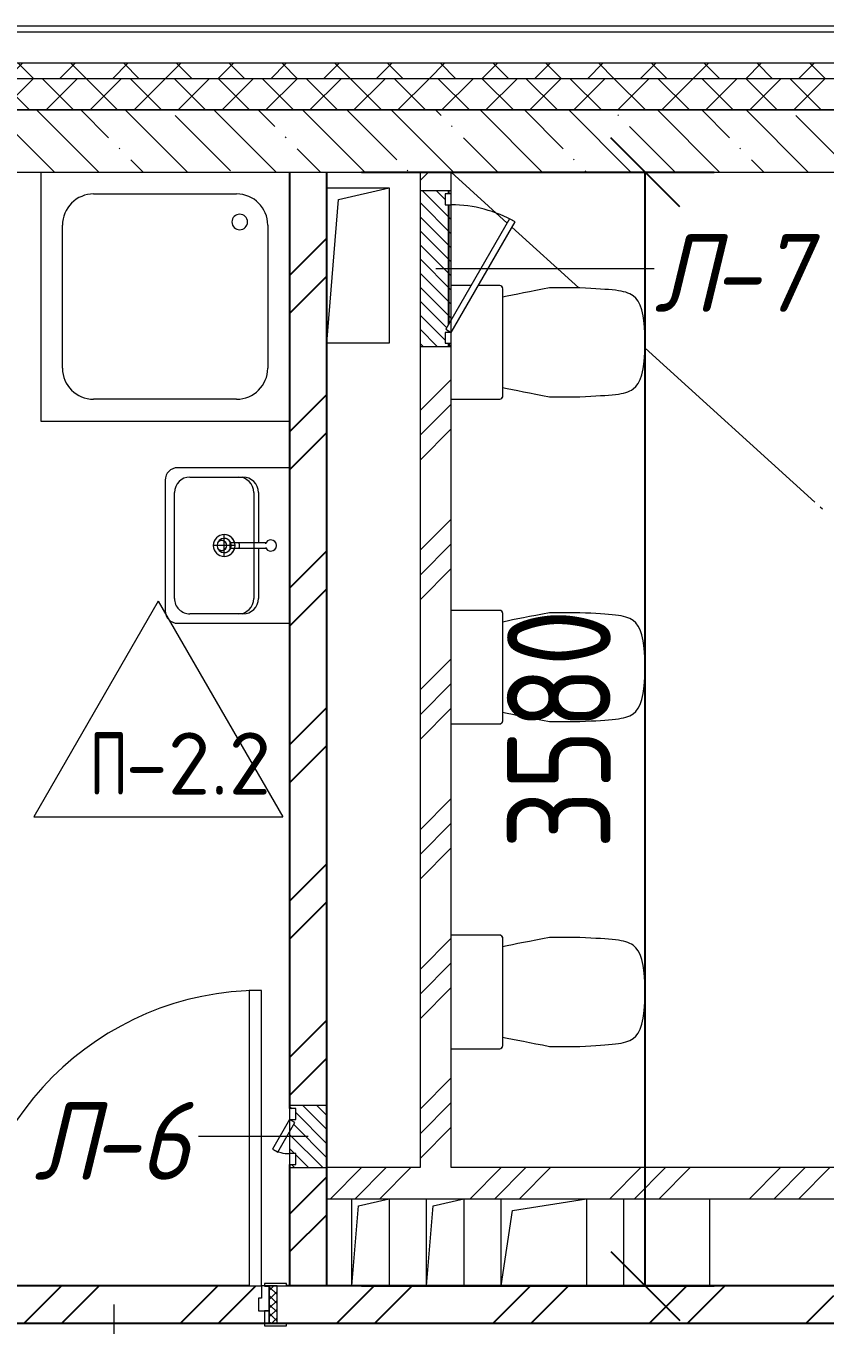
# Model space of a CAD drawing. Header units: millimetres. Extents: x -68946 to 690821, y -552984 to 293768.
# Drawn here: x 11764 to 14334, y -204575 to -200396 of the extents above; entities that cross this region are included whole.
import ezdxf

# ---------------------------------------------------------------- set-up
doc = ezdxf.new("R2010")
doc.units = ezdxf.units.MM
doc.linetypes.add('ADSK_Линия сетки', pattern=[2500, 2000, -250, 0, -250])
doc.layers.get('Defpoints').update_dxf_attribs({"color": 250})
for name, color, linetype, lineweight in [('0) блоки', 250, 'Continuous', 25), ('A-DETL-GENF-OTLN', 250, 'Continuous', 5), ('A-DOOR-____-IDEN', 250, 'Continuous', 9), ('A-DOOR-____-MCUT', 250, 'Continuous', 5), ('A-DOOR-____-OTLN', 250, 'Continuous', 5), ('A-DOOR-FRAM-MCUT', 250, 'Continuous', 5), ('A-DOOR-FRAM-OTLN', 250, 'Continuous', 5), ('A-FLOR-____-IDEN', 250, 'Continuous', 9), ('A-FLOR-____-OTLN', 250, 'Continuous', 9), ('A-GENM-____-MCUT', 250, 'Continuous', 25), ('A-GENM-____-OTLN', 250, 'Continuous', 9), ('A-GLAZ-____-OTLN', 250, 'Continuous', 5), ('A-WALL-____-MCUT', 250, 'Continuous', 13), ('A-WALL-____-PATT', 250, 'Continuous', 13), ('A-WALL-FNSH-MCUT', 250, 'Continuous', 13), ('P-SANR-FIXT-OTLN', 250, 'Continuous', 9), ('S-GRID-____-OTLN', 250, 'Continuous', 9)]:
    doc.layers.add(name, color=color, linetype=linetype, lineweight=lineweight)
doc.styles.add('ISOCPEUR_2', font='isocpeur.ttf', dxfattribs={"height": 160})
doc.styles.add('ISOCPEUR_I', font='isocpeui.ttf', dxfattribs={"width": 0.9, "height": 12.5})
doc.styles.get("Standard").update_dxf_attribs({"font": 'ГОСТ тип А.ttf'})
doc.dimstyles.new('А3', dxfattribs={"dimtxt": 333, "dimasz": 222, "dimexe": 222, "dimexo": 111, "dimgap": 111, "dimtad": 1, "dimtoh": 1, "dimdec": 0, "dimrnd": 0.0015, "dimzin": 0, "dimdsep": 46, "dimtxsty": 'Standard', "dimblk": 'OBLIQUE', "dimcen": 0, "dimclrd": 7, "dimclre": 7, "dimclrt": 7, "dimadec": 0, "dimazin": 0, "dimtfac": 1, "dimtdec": 0, "dimtofl": 0, "dimtmove": 0, "dimatfit": 3, "dimfxl": 1, "dimtolj": 1, "dimtzin": 0, "dimarcsym": 0})
pattern_1 = [(45, (-3188.22, -259241.4), (-224.5064, 224.5064), []), (45, (-3108.85, -259241.4), (0, 449.0128), []), (45, (-3267.6, -259241.4), (0, 449.0128), [])]
pattern_2 = [(45, (-3188.22, -259241.4), (-251.4472, 251.4472), []), (45, (-3188.22, -258860.4), (-251.4472, 251.4472), [])]
pattern_3 = [(45, (125, 0), (-22.6274, 22.6274), [])]

# ---------------------------------------------------------------- blocks, each defined once
blk = doc.blocks.new('SND_Унитаз_Santek_HEO - Santek HEO_ 365х635х785_ выпуск-прямой_ PN4_5_ Х-резьба НР DN15_ К-гл_кон_ П DN100-V31-АР1_Маркировочный план 3 этажа')
at = {"layer": 'P-SANR-FIXT-OTLN', "lineweight": 5}
for p, q in [((-175, 423.4), (-175, 325.6)), ((175, 325.6), (175, 423.4)), ((172.5, 175.8), (-172.5, 175.8)), ((-182.5, 165.8), (-182.5, 10)), ((182.5, 10), (182.5, 165.8))]:
    blk.add_line(p, q, dxfattribs=at)
for centre, start, end in [((-172.5, 165.8), 90, 180), ((-172.5, 165.8), 105, 180), ((172.5, 165.8), 0, 90), ((172.5, 165.8), 0, 75)]:
    blk.add_arc(centre, 10, start, end, dxfattribs=at)
for points, knots in [([(0, 634.5), (-96, 631.3), (-168.1, 609.5), (-169.2, 526.5), (-175, 423.4)], [-0.5440111, -0.5440111, -0.5440111, -0.5440111, -0.2757876, 0, 0, 0, 0]), ([(175, 423.4), (169.2, 526.5), (168.1, 609.5), (96, 631.3), (0, 634.5)], [-0.5440111, -0.5440111, -0.5440111, -0.5440111, -0.2682234, 0, 0, 0, 0])]:
    blk.add_open_spline(points, degree=3, knots=knots, dxfattribs=at)
for points in [[(-175, 325.6), (-163, 263.9), (-153.6, 214.5), (-145, 174.9)], [(145, 174.9), (153.6, 214.5), (163, 263.9), (175, 325.6)]]:
    blk.add_open_spline(points, degree=3, dxfattribs=at)
blk = doc.blocks.new('SND_Унитаз_Santek_HEO - Santek HEO_ 365х635х785_ выпуск-прямой_ PN4_5_ Х-резьба НР DN15_ К-гл_кон_ П DN100-V32-АР1_Маркировочный план 3 этажа')
at = {"layer": 'P-SANR-FIXT-OTLN', "lineweight": 5}
for p, q in [((-175, 423.4), (-175, 325.6)), ((175, 325.6), (175, 423.4)), ((172.5, 175.8), (-172.5, 175.8)), ((-182.5, 165.8), (-182.5, 96.9)), ((182.5, 10), (182.5, 165.8)), ((-182.5, 73.8), (-182.5, 10))]:
    blk.add_line(p, q, dxfattribs=at)
for centre, start, end in [((-172.5, 165.8), 90, 180), ((-172.5, 165.8), 105, 180), ((172.5, 165.8), 0, 90), ((172.5, 165.8), 0, 75)]:
    blk.add_arc(centre, 10, start, end, dxfattribs=at)
for points, knots in [([(0, 634.5), (-96, 631.3), (-168.1, 609.5), (-169.2, 526.5), (-175, 423.4)], [-0.5440111, -0.5440111, -0.5440111, -0.5440111, -0.2757876, 0, 0, 0, 0]), ([(175, 423.4), (169.2, 526.5), (168.1, 609.5), (96, 631.3), (0, 634.5)], [-0.5440111, -0.5440111, -0.5440111, -0.5440111, -0.2682234, 0, 0, 0, 0])]:
    blk.add_open_spline(points, degree=3, knots=knots, dxfattribs=at)
for points in [[(-175, 325.6), (-163, 263.9), (-153.6, 214.5), (-145, 174.9)], [(145, 174.9), (153.6, 214.5), (163, 263.9), (175, 325.6)]]:
    blk.add_open_spline(points, degree=3, dxfattribs=at)
blk = doc.blocks.new('SND_Aquanet_Душевой поддон_HX108_Квадратный_С опорами_Сантехкомплект__$ - 800х800-25978335-АР1_Маркировочный план 3 этажа')
at = {"layer": 'P-SANR-FIXT-OTLN', "lineweight": 5}
for p, q in [((400, 400), (-400, 400)), ((-400, 400), (-400, -400)), ((400, -400), (400, 400)), ((-230, 330), (230, 330)), ((-330, -230), (-330, 230)), ((330, 230), (330, -230)), ((230, -330), (-230, -330))]:
    blk.add_line(p, q, dxfattribs=at)
for centre, radius, start, end in [((-230, 230), 100, 90, 180), ((230, 230), 100, 0, 90), ((-230, -230), 100, 180, 270), ((-240, -240), 25, 90, 270), ((-240, -240), 25, 270, 90), ((230, -230), 100, 270, 0)]:
    blk.add_arc(centre, radius, start, end, dxfattribs=at)
blk = doc.blocks.new('Раковина_АИ_3D_Рен_МГН_Santek Neo 50 - Раковина 500x400x170-V40-АР1_Маркировочный план 3 этажа')
at = {"layer": 'P-SANR-FIXT-OTLN', "lineweight": 5}
for p, q in [((-250, 25), (-250, -335)), ((250, 25), (-250, 25)), ((250, -335), (250, 25)), ((-170, -75), (-10, -75)), ((-10, -167), (-10, -49.9)), ((10, -50), (10, -167)), ((10, -75), (170, -75)), ((-220, -295), (-220, -125)), ((-170, -89.7), (170, -89.7)), ((220, -125), (220, -295)), ((-220, -295), (-220, -139.7)), ((-10, -167), (10, -167)), ((-5.9, -137), (-7, -137)), ((-7, -137), (-7, -137)), ((-5.9, -137), (5.9, -137)), ((0, -150), (0, -220)), ((7, -137), (5.9, -137)), ((7, -137), (7, -137)), ((220, -139.7), (220, -295)), ((35, -185), (-35, -185)), ((-210, -375), (210, -375)), ((170, -345), (-170, -345)), ((170, -345), (-170, -345))]:
    blk.add_line(p, q, dxfattribs=at)
for centre, radius, start, end in [((0, -35), 18, 360, 180), ((0, -35), 18, 180, 250.809), ((0, -35), 18, 289.191, 360), ((-170, -125), 50, 90, 180), ((0, -35), 18, 295.1932, 300), ((0, -35), 18, 309.9994, 315), ((0, -35), 18, 324.9997, 330), ((170, -125), 50, 0, 90), ((-170, -139.7), 50, 90, 180), ((170, -139.7), 50, 0, 90), ((0, -185), 35, 0, 180), ((0, -185), 35, 106.6727, 180), ((0, -185), 23, 360, 180), ((0, -185), 23, 115.3299, 180), ((0, -185), 23, 360, 64.6701), ((0, -185), 35, 0, 73.3273), ((0, -185), 35, 180, 0), ((0, -185), 35, 180, 360), ((0, -185), 23, 180, 360), ((0, -185), 23, 180, 360), ((-170, -295), 50, 180, 270), ((-170, -295), 50, 180, 270), ((170, -295), 50, 270, 0), ((170, -295), 50, 270, 0), ((-210, -335), 40, 180, 270), ((210, -335), 40, 270, 0)]:
    blk.add_arc(centre, radius, start, end, dxfattribs=at)
for points in [[(-6.2, -51.9), (-6.1, -51.9), (-6, -52), (-5.9, -52)], [(5.9, -52), (6, -52), (6.1, -51.9), (6.2, -51.9)]]:
    blk.add_open_spline(points, degree=3, dxfattribs=at)
blk = doc.blocks.new('Сифон Orio для МГН - Сифон бутылочный-V41-АР1_Маркировочный план 3 этажа')
at = {"layer": 'P-SANR-FIXT-OTLN', "lineweight": 5}
for start, end in [(90, 233.7432), (165, 233.7432), (165, 233.7432), (165, 180), (105, 135), (105, 135), (306.2568, 90), (45, 71.3665), (45, 71.3665), (45, 71.3665), (345, 41.9345), (345, 41.9345), (345, 15), (195, 233.7432), (306.2568, 315), (306.2568, 315), (306.2568, 315)]:
    blk.add_arc((0, 0), 16, start, end, dxfattribs=at)
blk = doc.blocks.new('Дверь_СКБ_1Ст_Внутренняя - Д-2л_1050x2100h_ПУИ-41867191-АР1_Маркировочный план 3 этажа')
at = {"layer": 'A-DOOR-____-OTLN'}
h = blk.add_hatch(dxfattribs=at)
h.set_pattern_fill('FP_20', color=256, style=0, pattern_type=2)
h.set_pattern_definition([(135, (1776.41, 124.685), (-14.14214, -14.14214), []), (225, (1776.41, 124.685), (14.14214, -14.14214), [])])
h.paths.add_polyline_path([(527.5, -60), (537.5, -60), (537.5, 60), (512.5, 60), (512.5, -60), (514.3, -60)])
at = {"layer": 'A-DOOR-FRAM-OTLN'}
h = blk.add_hatch(dxfattribs=at)
h.set_pattern_fill('FP_21', color=256, style=0, pattern_type=2)
h.set_pattern_definition([(45, (-346.384, 124.685), (-14.1421, 14.1421), []), (135, (-346.384, 124.685), (-14.1421, -14.1421), [])])
h.paths.add_polyline_path([(-487.5, -60), (-487.5, 60), (-512.5, 58.9), (-512.5, -60)])
at = {"layer": 'A-DOOR-____-MCUT'}
for p, q in [((487.5, 1010), (447.5, 1010)), ((447.5, 1010), (447.5, 60)), ((487.5, 60), (487.5, 1010)), ((447.5, 60), (487.5, 60))]:
    blk.add_line(p, q, dxfattribs=at)
at = {"layer": 'A-DOOR-____-OTLN'}
blk.add_arc((487.5, 60), 950, 90, 180, dxfattribs=at)
at = {"layer": 'A-DOOR-FRAM-MCUT'}
for p, q in [((-472.5, 68), (-542.5, 68)), ((-542.5, 68), (-542.5, 60)), ((-542.5, 60), (-472.5, 60)), ((-487.5, 60), (-512.5, 60)), ((-512.5, 60), (-512.5, -60)), ((-462.5, 60), (-487.5, 60)), ((-487.5, 60), (-487.5, -20)), ((-487.5, -60), (-487.5, 60)), ((-472.5, 60), (-487.5, 60)), ((-487.5, 60), (-487.5, 59)), ((-487.5, 59), (-472.5, 59)), ((-472.5, 60), (-472.5, 68)), ((-472.5, 59), (-472.5, 60)), ((-462.5, 20), (-462.5, 60)), ((487.5, 60), (487.5, 20)), ((512.5, 60), (487.5, 60)), ((567.5, 68), (497.5, 68)), ((497.5, 68), (497.5, 60)), ((512.5, 60), (497.5, 60)), ((497.5, 60), (497.5, 59)), ((497.5, 60), (567.5, 60)), ((497.5, 59), (512.5, 59)), ((512.5, -20), (512.5, 60)), ((537.5, 60), (512.5, 60)), ((512.5, 60), (512.5, -60)), ((512.5, 59), (512.5, 60)), ((537.5, -60), (537.5, 60)), ((567.5, 60), (567.5, 68)), ((-452.5, 20), (-462.5, 20)), ((-452.5, -20), (-452.5, 20)), ((487.5, 20), (477.5, 20)), ((477.5, 20), (477.5, -20)), ((-487.5, -20), (-452.5, -20)), ((-472.5, -20), (-487.5, -20)), ((-487.5, -20), (-487.5, -60)), ((-472.5, -60), (-472.5, -20)), ((477.5, -20), (512.5, -20)), ((512.5, -20), (497.5, -20)), ((497.5, -20), (497.5, -60)), ((512.5, -60), (512.5, -20)), ((-472.5, -60), (-542.5, -60)), ((-542.5, -60), (-542.5, -68)), ((-542.5, -68), (-472.5, -68)), ((-512.5, -60), (-487.5, -60)), ((-487.5, -60), (-472.5, -60)), ((-472.5, -68), (-472.5, -60)), ((497.5, -60), (512.5, -60)), ((567.5, -60), (497.5, -60)), ((497.5, -60), (497.5, -68)), ((497.5, -68), (567.5, -68)), ((512.5, -60), (537.5, -60)), ((567.5, -68), (567.5, -60))]:
    blk.add_line(p, q, dxfattribs=at)
blk = doc.blocks.new('_Wn_-As_OpeningMEP_floor__Rectangular - _Wn_-As_OpeningMEP_floor__Rectangular-39703657-АР1_Маркировочный план 3 этажа')
at = {"layer": 'A-DETL-GENF-OTLN', "lineweight": 5}
for p, q in [((-60, -89.9), (-37.8, 167.8)), ((-37.8, 167.8), (60, 190))]:
    blk.add_line(p, q, dxfattribs=at)
blk = doc.blocks.new('_Wn_-As_OpeningMEP_floor__Rectangular - _Wn_-As_OpeningMEP_floor__Rectangular-32466846-АР1_Маркировочный план 3 этажа')
at = {"layer": 'A-DETL-GENF-OTLN', "lineweight": 5}
for p, q in [((-62.2, 262.2), (100, 300)), ((-99.9, -199.3), (-62.2, 262.2))]:
    blk.add_line(p, q, dxfattribs=at)
blk = doc.blocks.new('_Wn_-As_OpeningMEP_floor__Rectangular - _Wn_-As_OpeningMEP_floor__Rectangular-39704494-АР1_Маркировочный план 3 этажа')
at = {"layer": 'A-DETL-GENF-OTLN', "lineweight": 5}
for p, q in [((-100.3, 152.8), (137.5, 190)), ((-137.5, -89.9), (-100.3, 152.8))]:
    blk.add_line(p, q, dxfattribs=at)
blk = doc.blocks.new('АР_Люк - ЛРС_ВК_500х400_наружный_NCS S 1000-N-V90-АР1_Маркировочный план 3 этажа')
at = {"layer": 'A-DOOR-____-OTLN'}
h = blk.add_hatch(dxfattribs=at)
h.set_pattern_fill('FP_54', color=256, style=0, pattern_type=2)
h.set_pattern_definition(pattern_3)
h.paths.add_polyline_path([(375, 50), (365, 50), (365, 48), (342.6, 43.5), (365, 43), (365, 30), (330, 30), (330, 41), (340, 43), (330, 43.5), (330, 50), (320, 32.7), (290, 50), (-80, 50), (-80, 30), (-115, 30), (-115, 50), (-125, 50), (-125, -50), (375, -50), (375, 43.5)])
at = {"layer": 'A-DETL-GENF-OTLN', "lineweight": 5}
for p, q in [((375, 50), (-125, 50)), ((-125, 50), (-125, -50)), ((375, -50), (375, 50)), ((-125, -50), (375, -50))]:
    blk.add_line(p, q, dxfattribs=at)
at = {"layer": 'A-DOOR-____-MCUT', "lineweight": 5}
for p, q in [((-25.1, 255), (-35.1, 237.7)), ((330, 50), (-25.1, 255)), ((-35.1, 237.7), (320, 32.7)), ((-80, 50), (-115, 50)), ((-115, 50), (-115, 30)), ((-80, 30), (-80, 50)), ((320, 32.7), (330, 50)), ((365, 50), (330, 50)), ((330, 50), (330, 30)), ((365, 30), (365, 50)), ((-115, 30), (-80, 30)), ((330, 30), (365, 30))]:
    blk.add_line(p, q, dxfattribs=at)
blk.add_arc((330, 50), 410, 150, 180, dxfattribs=at)
at = {"layer": 'A-DOOR-____-OTLN'}
blk.add_line((330, 50), (-25.1, 255), dxfattribs=at)
blk = doc.blocks.new('ASML_АР_Отделка Люка - ВО Отделка люков_Грунтовка 0_Шпатлевка 0_Окраска 0_0-42722003-АР1_Маркировочный план 3 этажа')
at = {"layer": 'A-GENM-____-MCUT', "lineweight": 5}
for p, q in [((-240, 3), (-250, 3)), ((-250, 3), (-250, 0)), ((177.1, 3), (-205, 3)), ((205, 3), (201, 3)), ((250, 3), (240, 3)), ((250, 0), (250, 3)), ((-250, 0), (-240, 0)), ((-205, 0), (182.3, 0)), ((199.2, 0), (205, 0)), ((240, 0), (250, 0))]:
    blk.add_line(p, q, dxfattribs=at)
blk = doc.blocks.new('АР_Люк - ЛРС_ВК_200х200_внутренний_RAL 9006-42737346-АР1_Маркировочный план 3 этажа')
at = {"layer": 'A-DOOR-____-OTLN'}
h = blk.add_hatch(dxfattribs=at)
h.set_pattern_fill('FP_54', color=256, style=0, pattern_type=2)
h.set_pattern_definition(pattern_3)
h.paths.add_polyline_path([(25, 60), (25, -60), (225, -60), (225, 60), (215, 60), (215, 40), (180, 40), (180, 60), (170, 42.7), (140, 60), (70, 60), (70, 40), (35, 40), (35, 60), (32.5, 60)])
at = {"layer": 'A-DETL-GENF-OTLN', "lineweight": 5}
for p, q in [((225, 60), (25, 60)), ((25, 60), (25, -60)), ((225, -60), (225, 60)), ((25, -60), (225, -60))]:
    blk.add_line(p, q, dxfattribs=at)
at = {"layer": 'A-DOOR-____-MCUT', "lineweight": 5}
for p, q in [((84.7, 115), (74.7, 97.7)), ((74.7, 97.7), (170, 42.7)), ((180, 60), (84.7, 115)), ((70, 60), (35, 60)), ((35, 60), (35, 40)), ((70, 40), (70, 60)), ((170, 42.7), (180, 60)), ((215, 60), (180, 60)), ((180, 60), (180, 40)), ((215, 40), (215, 60)), ((35, 40), (70, 40)), ((180, 40), (215, 40))]:
    blk.add_line(p, q, dxfattribs=at)
blk.add_arc((180, 60), 110, 150, 180, dxfattribs=at)
at = {"layer": 'A-DOOR-____-OTLN'}
blk.add_line((180, 60), (84.7, 115), dxfattribs=at)
blk = doc.blocks.new('AAR_СКБ_Марка_Перекрытия - Марка пола-17325028-АР1_Маркировочный план 3 этажа')
at = {"layer": 'A-FLOR-____-IDEN'}
for p, q in [((0, 6.932), (-4.002, 0)), ((0, 6.932), (4.002, 0)), ((-4.002, 0), (4.002, 0))]:
    blk.add_line(p, q, dxfattribs=at)
blk = doc.blocks.new('_Oblique')
at = {"color": 0, "linetype": 'ByBlock', "lineweight": -2}
blk.add_line((-0.5, -0.5), (0.5, 0.5), dxfattribs=at)
blk = doc.blocks.new('*D5418')
at = {"layer": '0) блоки', "color": 7, "lineweight": -2, "transparency": 16777216}
for p, q in [((10611.8, -204677.4), (10611.8, -205460.8)), ((14361.8, -204677.4), (14361.8, -205460.8)), ((10611.8, -205238.8), (14361.8, -205238.8))]:
    blk.add_line(p, q, dxfattribs=at)
at = {"layer": 'Defpoints', "color": 0, "lineweight": 30, "transparency": 16777216}
for p in [(10611.8, -204566.4), (14361.8, -204566.4), (14361.8, -205238.8)]:
    blk.add_point(p, dxfattribs=at)
at = {"layer": '0) блоки', "color": 7, "lineweight": -2, "transparency": 16777216, "xscale": 222, "yscale": 222, "zscale": 222, "rotation": 180}
blk.add_blockref('_Oblique', (10611.8, -205238.8), dxfattribs=at)
at = {"layer": '0) блоки', "color": 7, "lineweight": -2, "transparency": 16777216, "xscale": 222, "yscale": 222, "zscale": 222}
blk.add_blockref('_Oblique', (14361.8, -205238.8), dxfattribs=at)
at = {"layer": '0) блоки', "color": 7, "transparency": 16777216, "insert": (12486.8, -204961.3), "char_height": 333, "attachment_point": 5}
blk.add_mtext('\\A1;3750', dxfattribs=at)
blk = doc.blocks.new('*D5419')
at = {"layer": '0) блоки', "color": 7, "lineweight": -2, "transparency": 16777216}
for p, q in [((12842.8, -200866.4), (13977.5, -200866.4)), ((13755.5, -204446.4), (13755.5, -200866.4)), ((12842.8, -204446.4), (13977.5, -204446.4))]:
    blk.add_line(p, q, dxfattribs=at)
at = {"layer": 'Defpoints', "color": 0, "lineweight": 30, "transparency": 16777216}
for p in [(12731.8, -200866.4), (13755.5, -200866.4), (12731.8, -204446.4)]:
    blk.add_point(p, dxfattribs=at)
at = {"layer": '0) блоки', "color": 7, "lineweight": -2, "transparency": 16777216, "xscale": 222, "yscale": 222, "zscale": 222}
for p, rotation in [((13755.5, -200866.4), 90), ((13755.5, -204446.4), 270)]:
    blk.add_blockref('_Oblique', p, dxfattribs=dict(at, rotation=rotation))
at = {"layer": '0) блоки', "color": 7, "transparency": 16777216, "insert": (13478, -202656.4), "char_height": 333, "attachment_point": 5, "rotation": 90}
blk.add_mtext('\\A1;3580', dxfattribs=at)

msp = doc.modelspace()

# ---------------------------------------------------------------- hatches: boundary and pattern name
at = {"layer": '0) блоки'}
h = msp.add_hatch(dxfattribs=at)
h.set_pattern_fill('FP_2', color=256, style=0, pattern_type=2)
h.set_pattern_definition(pattern_2)
h.paths.add_polyline_path([(12673.7023, -204446.3886), (12731.8153, -204446.3886), (12731.8153, -204066.3886), (12611.8153, -204066.3886), (12611.8153, -204446.3886), (12638.3716, -204446.3886)])
h.paths.add_polyline_path([(12731.8153, -203866.3886), (12731.8153, -200866.3892), (12611.8153, -200866.5676), (12611.8153, -203866.3886)])
h = msp.add_hatch(dxfattribs=at)
h.set_pattern_fill('FP_2', color=256, style=0, pattern_type=2)
h.set_pattern_definition(pattern_2)
h.paths.add_polyline_path([(10621.0595, -204566.3886), (12571.7763, -204566.3886), (12571.7763, -204446.3886), (10611.8141, -204446.3886), (10611.8141, -204566.3886)])
h.paths.add_polyline_path([(19091.7763, -204566.3886), (19091.7763, -204446.3886), (14761.7544, -204446.3886), (14761.7544, -204566.3886), (19085.1811, -204566.3886)])
h.paths.add_polyline_path([(12601.7763, -204566.3886), (14361.7544, -204566.3886), (14361.7544, -204446.3886), (12571.7763, -204446.4477), (12571.7763, -204566.3886)])
at = {"layer": 'A-WALL-____-PATT', "lineweight": 15, "true_color": 0x000000}
h = msp.add_hatch(dxfattribs=at)
h.set_pattern_fill('FP_16', color=18, style=0, pattern_type=2)
h.set_pattern_definition([(135, (-3188.22, -259241.39), (-84.85281, -84.85281), []), (225, (-3188.22, -259241.39), (84.85281, -84.85281), [])])
h.paths.add_polyline_path([(59832.0058, -200566.3892), (66071.7763, -200566.3892), (66071.7763, -200516.3892), (59832.0058, -200516.3892)])
h.paths.add_polyline_path([(58281.5715, -200566.3892), (58632.0058, -200566.3892), (58632.0058, -200516.3892), (57981.7763, -200516.3892), (57981.7763, -200566.3892), (58109.3968, -200566.3892)])
h.paths.add_polyline_path([(56379.2388, -200566.3892), (57081.7763, -200566.3892), (57081.7763, -200516.3892), (49662.0053, -200516.3892), (49662.0053, -200566.3892), (54072.3616, -200566.3892)])
h.paths.add_polyline_path([(47762.0053, -200566.3892), (48412.0053, -200566.3892), (48412.0053, -200516.3892), (47762.0053, -200516.3892)])
h.paths.add_polyline_path([(46461.7544, -200566.3892), (46862.0053, -200566.3892), (46862.0053, -200516.3892), (45362.0053, -200516.3892), (45362.0053, -200566.3892), (46361.3368, -200566.3892)])
h.paths.add_polyline_path([(42537.9752, -200566.3892), (42562.0053, -200566.3892), (42562.0053, -200516.3892), (41012.0053, -200516.3892), (41012.0053, -200566.3892), (42161.7544, -200566.3892)])
h.paths.add_polyline_path([(37361.5805, -200566.3892), (38212.0053, -200566.3892), (38212.0053, -200516.3892), (36662.0053, -200516.3892), (36662.0053, -200566.3892)])
h.paths.add_polyline_path([(33310.4662, -200566.3892), (33861.7763, -200566.3892), (33861.7763, -200516.3892), (32312.0053, -200516.3892), (32312.0053, -200566.3892), (33161.7544, -200566.3892)])
h.paths.add_polyline_path([(34761.7763, -200566.3892), (35412.0053, -200566.3892), (35412.0053, -200516.3892), (34761.7763, -200516.3892)])
h.paths.add_polyline_path([(28696.7116, -200566.3892), (29512.0053, -200566.3892), (29512.0053, -200516.3892), (27961.7763, -200516.3892), (27961.7763, -200566.3892), (28636.7763, -200566.3892)])
h.paths.add_polyline_path([(23686.7763, -200566.3892), (25161.7763, -200566.3892), (25161.7763, -200516.3892), (20706.7763, -200516.3892), (20706.7763, -200566.3892), (21936.7763, -200566.3892)])
h.paths.add_polyline_path([(19456.7763, -200566.3892), (19456.7763, -200516.3892), (18716.7544, -200516.3892), (18716.7544, -200566.3892), (18892.4832, -200566.3892)])
h.paths.add_polyline_path([(11395.1321, -200566.3892), (17816.7544, -200566.3892), (17816.7544, -200516.3892), (9561.7544, -200516.3892), (9561.7544, -200566.3892), (10818.4128, -200566.3892)])
h.paths.add_polyline_path([(6661.7983, -200566.3892), (6761.7544, -200566.3892), (6761.7544, -200516.3892), (5561.7544, -200516.3892), (5561.7544, -200566.3892), (6541.7983, -200566.3892)])
h.paths.add_polyline_path([(2486.8039, -200566.3892), (4361.7544, -200566.3892), (4361.7544, -200516.3892), (-3538.2456, -200516.3892), (-3538.2456, -200566.3892), (2461.8039, -200566.3892)])
h = msp.add_hatch(dxfattribs=at)
h.set_pattern_fill('FP_17', color=18, style=0, pattern_type=2)
h.set_pattern_definition([(45, (-3188.22, -259241.39), (-70.71068, 70.71068), []), (135, (-3188.22, -259241.39), (-70.71068, -70.71068), [])])
h.paths.add_polyline_path([(17162.3253, -200666.3892), (17816.7544, -200666.3283), (17816.7544, -200566.3892), (9561.7544, -200566.3892), (9561.7544, -200666.3892), (14855.448, -200666.3892)])
h.paths.add_polyline_path([(63299.8706, -200666.3892), (66001.7763, -200666.3283), (66001.7763, -200599.7225), (66071.7763, -200566.3892), (59832.0058, -200566.3892), (59832.0058, -200666.3892), (60561.7544, -200666.3892)])
h.paths.add_polyline_path([(58632.0058, -200666.3892), (58632.0058, -200566.3892), (57981.7763, -200566.3892), (57981.7763, -200666.3892), (58109.3968, -200666.3892)])
h.paths.add_polyline_path([(50291.7763, -200666.3892), (57081.7763, -200666.3283), (57081.7763, -200566.3892), (49662.0053, -200566.3892), (49662.0053, -200666.3892)])
h.paths.add_polyline_path([(46862.0053, -200666.3892), (46862.0053, -200566.3892), (45362.0053, -200566.3892), (45362.0053, -200666.3892), (46861.7544, -200666.388)])
h.paths.add_polyline_path([(48412.0053, -200666.3892), (48412.0053, -200566.3892), (47762.0053, -200566.3892), (47762.0053, -200666.3892)])
h.paths.add_polyline_path([(42562.0053, -200666.3892), (42562.0053, -200566.3892), (41012.0053, -200566.3892), (41012.0053, -200666.3892), (42561.7544, -200666.388)])
h.paths.add_polyline_path([(37561.5805, -200666.3892), (38212.0053, -200666.3283), (38212.0053, -200566.3892), (36662.0053, -200566.3892), (36662.0053, -200666.3892), (37475.0852, -200666.3892)])
h.paths.add_polyline_path([(33861.7763, -200666.3892), (33861.7763, -200566.3892), (32312.0053, -200566.3892), (32312.0053, -200666.3892), (33310.4662, -200666.3892)])
h.paths.add_polyline_path([(35412.0053, -200666.3892), (35412.0053, -200566.3892), (34761.7763, -200566.3892), (34761.7763, -200666.3892)])
h.paths.add_polyline_path([(29446.7763, -200666.3892), (29512.0053, -200666.3283), (29512.0053, -200566.3892), (27961.7763, -200566.3892), (27961.7763, -200666.3892), (28696.7116, -200666.3892)])
h.paths.add_polyline_path([(23886.7763, -200666.3892), (25161.7763, -200666.3283), (25161.7763, -200566.3892), (20706.7763, -200566.3892), (20706.7763, -200666.3892), (23886.7577, -200666.3886)])
h.paths.add_polyline_path([(18716.7544, -200666.3892), (19456.7763, -200666.3283), (19456.7763, -200566.3892), (18716.7544, -200566.3892), (18716.7544, -200666.3283)])
h.paths.add_polyline_path([(6761.7544, -200666.3892), (6761.7544, -200566.3892), (5561.7544, -200566.3892), (5561.7544, -200666.3892), (6661.7983, -200666.3892)])
h.paths.add_polyline_path([(2461.8039, -200666.3892), (4361.7544, -200666.3892), (4361.7544, -200566.3892), (-3488.2456, -200566.3892), (-3488.2456, -200666.3892), (-1292.6929, -200666.3892)])
h = msp.add_hatch(dxfattribs=at)
h.set_pattern_fill('FP_24', color=18, style=0, pattern_type=2)
h.set_pattern_definition([(135, (-3188.22, -259241.39), (-142.5612, -142.5612), []), (135, (-3045.66, -259241.39), (-142.5612, -142.5612), [252.016, -50.403, 3.353, -47.05])])
h.paths.add_polyline_path([(18805.3409, -200866.3892), (19456.7763, -200866.2161), (19456.7763, -200666.3892), (18716.7544, -200666.3892), (18716.7566, -200866.3886)])
h.paths.add_polyline_path([(12427.8937, -200866.3892), (17816.7544, -200866.1492), (17816.7544, -200666.3892), (10611.7763, -200666.3892), (10611.7763, -200866.3886), (11971.8514, -200866.3892)])
h = msp.add_hatch(dxfattribs=at)
h.set_pattern_fill('FP_9', color=18, style=0, pattern_type=2)
h.set_pattern_definition(pattern_1)
h.paths.add_polyline_path([(13047.4469, -204066.3886), (13131.7763, -204066.3886), (13131.7763, -201426.3283), (13031.7763, -201426.3283), (13031.7763, -204066.3886)])
h.paths.add_polyline_path([(13121.7763, -200926.3283), (13131.7763, -200926.3283), (13131.7763, -200866.3892), (13031.7763, -200866.5676), (13031.7763, -200926.3283)])
h = msp.add_hatch(dxfattribs=at)
h.set_pattern_fill('FP_9', color=18, style=0, pattern_type=2)
h.set_pattern_definition(pattern_1)
h.paths.add_polyline_path([(17739.0446, -204166.3886), (17891.7763, -204166.3886), (17891.7763, -204066.3886), (17161.7763, -204066.3886), (17162.3253, -204166.3886), (17411.7763, -204166.3886)])
h.paths.add_polyline_path([(13051.8127, -204166.3886), (14761.776, -204166.3886), (14761.776, -204066.3886), (12731.8153, -204066.3886), (12731.8153, -204166.3886), (13031.7763, -204166.3886)])
h.paths.add_polyline_path([(16961.7763, -204166.3886), (16961.7763, -204066.3886), (15261.7763, -204066.3886), (15261.7763, -204166.3886), (16008.8867, -204166.3886)])

# ---------------------------------------------------------------- linework, layer by layer
at = {"layer": '0) блоки'}
for p, q in [((12611.8153, -200866.3892), (12611.8153, -203876.3886)), ((12731.8153, -204446.3886), (12731.8153, -200866.3892)), ((12611.8153, -204056.3886), (12611.8153, -204446.3886)), ((12481.7763, -204446.3886), (11571.7763, -204446.3886)), ((14361.7544, -204446.3886), (12601.7763, -204446.3886)), ((10611.7763, -204566.3886), (14361.7544, -204566.3886))]:
    msp.add_line(p, q, dxfattribs=at)
at = {"layer": 'A-DOOR-____-IDEN', "color": 18, "true_color": 0x000000}
for p, q in [((13081.7763, -201176.3283), (13784.1106, -201176.3283)), ((12671.8153, -203966.3886), (12319.4516, -203966.3886)), ((12046.7763, -204506.3886), (12046.7763, -205106.3886))]:
    msp.add_line(p, q, dxfattribs=at)
at = {"layer": 'A-FLOR-____-OTLN', "color": 18, "true_color": 0x000000}
for p, q in [((13311.6972, -201029.6963), (13131.7763, -200866.3892)), ((13541.621, -201238.3892), (13326.8503, -201043.4502)), ((14300.7149, -201927.3892), (13755.2666, -201432.307)), ((14325.5263, -201949.9096), (14318.3426, -201943.3892))]:
    msp.add_line(p, q, dxfattribs=at)
at = {"layer": 'A-FLOR-____-OTLN', "color": 18, "lineweight": 5, "true_color": 0x000000}
for p, q in [((12731.8153, -200916.3886), (12931.7544, -200916.3886)), ((12931.7544, -200916.3886), (12931.7544, -201416.3886)), ((12931.7544, -201416.3886), (12731.8153, -201416.3886)), ((12811.8153, -204446.3886), (12811.8153, -204166.4477)), ((12811.8153, -204166.4477), (12931.8153, -204166.4477)), ((12931.8153, -204166.4477), (12931.8153, -204446.3886)), ((13051.8153, -204446.3886), (13051.8153, -204166.4477)), ((13051.8153, -204166.4477), (13171.8153, -204166.4477)), ((13171.8153, -204166.4477), (13171.8153, -204446.3886)), ((13291.8153, -204446.3886), (13291.8153, -204166.4477)), ((13291.8153, -204166.4477), (13566.8153, -204166.4477)), ((13566.8153, -204166.4477), (13566.8153, -204446.3886)), ((13686.8153, -204446.3886), (13686.8153, -204166.4477)), ((13686.8153, -204166.4477), (13961.8153, -204166.4477)), ((13961.8153, -204166.4477), (13961.8153, -204446.3886))]:
    msp.add_line(p, q, dxfattribs=at)
at = {"layer": 'A-WALL-____-MCUT', "color": 18, "lineweight": 15, "true_color": 0x000000}
for p, q in [((17816.7544, -200416.3892), (9561.7544, -200416.3892)), ((17816.7544, -200516.3892), (9561.7544, -200516.3892)), ((17816.7544, -200566.3892), (9561.7544, -200566.3892)), ((17816.7544, -200666.3892), (10411.7763, -200666.3892)), ((10611.7763, -200666.3892), (17816.7544, -200666.3892)), ((10611.7763, -200866.3892), (17816.7544, -200866.3892)), ((13031.7763, -200866.3283), (13031.7763, -204066.3886)), ((13131.7763, -200866.3283), (13031.7763, -200866.3283)), ((13131.7763, -200936.3283), (13131.7763, -200866.3283)), ((13131.7763, -201341.3283), (13131.7763, -200971.3283)), ((13131.7763, -204066.3886), (13131.7763, -201416.3283)), ((12611.8153, -203951.3886), (12611.8153, -204021.3886)), ((13031.7763, -204066.3886), (12731.8153, -204066.3886)), ((14771.7763, -204066.3886), (13131.7763, -204066.3886)), ((12731.8153, -204166.3886), (17161.7763, -204166.3886))]:
    msp.add_line(p, q, dxfattribs=at)
at = {"layer": 'A-WALL-FNSH-MCUT', "lineweight": 15}
msp.add_line((17816.7544, -200396.3892), (9561.7544, -200396.3892), dxfattribs=at)
at = {"layer": 'S-GRID-____-OTLN', "color": 18, "linetype": 'ADSK_Линия сетки', "true_color": 0x000000}
for p, q in [((-6757.7749, -200866.3886), (70471.963, -200866.3886)), ((-6757.7749, -204566.3886), (70471.963, -204566.3886))]:
    msp.add_line(p, q, dxfattribs=at)

# ---------------------------------------------------------------- block references
at = {"layer": 'A-DOOR-____-OTLN', "color": 18, "true_color": 0x000000}
for name, p, rotation in [('АР_Люк - ЛРС_ВК_500х400_наружный_NCS S 1000-N-V90-АР1_Маркировочный план 3 этажа', (13081.7763, -201051.3283), 269.9999999999999), ('АР_Люк - ЛРС_ВК_200х200_внутренний_RAL 9006-42737346-АР1_Маркировочный план 3 этажа', (12671.8153, -204091.3886), 89.9999999999999)]:
    msp.add_blockref(name, p, dxfattribs=dict(at, rotation=rotation))
msp.add_blockref('Дверь_СКБ_1Ст_Внутренняя - Д-2л_1050x2100h_ПУИ-41867191-АР1_Маркировочный план 3 этажа', (12034.2763, -204506.3886), dxfattribs=at)
at = {"layer": 'A-FLOR-____-IDEN', "color": 18, "true_color": 0x000000, "xscale": 99.99999999999993, "yscale": 99.99999999999993, "zscale": 99.99999999999993}
msp.add_blockref('AAR_СКБ_Марка_Перекрытия - Марка пола-17325028-АР1_Маркировочный план 3 этажа', (12189.9006, -202938.6418), dxfattribs=at)
at = {"layer": 'A-GENM-____-OTLN', "color": 18, "lineweight": 5, "true_color": 0x000000, "rotation": 269.9999999999999}
msp.add_blockref('ASML_АР_Отделка Люка - ВО Отделка люков_Грунтовка 0_Шпатлевка 0_Окраска 0_0-42722003-АР1_Маркировочный план 3 этажа', (13121.7763, -201176.3283), dxfattribs=at)
at = {"layer": 'A-GLAZ-____-OTLN', "color": 18, "true_color": 0x000000}
for name, p in [('_Wn_-As_OpeningMEP_floor__Rectangular - _Wn_-As_OpeningMEP_floor__Rectangular-32466846-АР1_Маркировочный план 3 этажа', (12831.7544, -201216.3886)), ('_Wn_-As_OpeningMEP_floor__Rectangular - _Wn_-As_OpeningMEP_floor__Rectangular-39703657-АР1_Маркировочный план 3 этажа', (12871.8153, -204356.4477)), ('_Wn_-As_OpeningMEP_floor__Rectangular - _Wn_-As_OpeningMEP_floor__Rectangular-39703657-АР1_Маркировочный план 3 этажа', (13111.8153, -204356.4477)), ('_Wn_-As_OpeningMEP_floor__Rectangular - _Wn_-As_OpeningMEP_floor__Rectangular-39704494-АР1_Маркировочный план 3 этажа', (13429.3153, -204356.4477))]:
    msp.add_blockref(name, p, dxfattribs=at)
at = {"layer": 'P-SANR-FIXT-OTLN', "color": 18, "lineweight": 5, "true_color": 0x000000}
for name, p, rotation in [('SND_Aquanet_Душевой поддон_HX108_Квадратный_С опорами_Сантехкомплект__$ - 800х800-25978335-АР1_Маркировочный план 3 этажа', (12211.7544, -201266.3892), 180), ('SND_Унитаз_Santek_HEO - Santek HEO_ 365х635х785_ выпуск-прямой_ PN4_5_ Х-резьба НР DN15_ К-гл_кон_ П DN100-V32-АР1_Маркировочный план 3 этажа', (13121.7763, -201413.3892), 270.0000000000002), ('Раковина_АИ_3D_Рен_МГН_Santek Neo 50 - Раковина 500x400x170-V40-АР1_Маркировочный план 3 этажа', (12586.7658, -202066.3892), 270.0000000000014), ('Сифон Orio для МГН - Сифон бутылочный-V41-АР1_Маркировочный план 3 этажа', (12393.7544, -202066.3892), 270.0000000000014), ('SND_Унитаз_Santek_HEO - Santek HEO_ 365х635х785_ выпуск-прямой_ PN4_5_ Х-резьба НР DN15_ К-гл_кон_ П DN100-V31-АР1_Маркировочный план 3 этажа', (13121.7763, -202457.3892), 270.0000000000002), ('SND_Унитаз_Santek_HEO - Santek HEO_ 365х635х785_ выпуск-прямой_ PN4_5_ Х-резьба НР DN15_ К-гл_кон_ П DN100-V31-АР1_Маркировочный план 3 этажа', (13121.7763, -203501.3892), 270.0000000000002)]:
    msp.add_blockref(name, p, dxfattribs=dict(at, rotation=rotation))

# ---------------------------------------------------------------- texts
at = {"layer": 'A-DOOR-____-IDEN', "color": 18, "true_color": 0x000000, "char_height": 250, "attachment_point": 1, "style": 'ISOCPEUR_I'}
for s, insert, width in [('\\fISOCPEUR|b0|i1|c204|p34|;\\W.9;Л', (13784.1106, -201064.9742), 223.670812), ('-7', (13968.6575, -201064.9742), 404.0505), ('\\fISOCPEUR|b0|i1|c204|p34|;\\W.9;Л', (11789.6993, -203855.0344), 223.670812), ('-6', (11974.2462, -203855.0344), 404.0505)]:
    msp.add_mtext(s, dxfattribs=dict(at, insert=insert, width=width))
at = {"layer": 'A-FLOR-____-IDEN', "color": 18, "true_color": 0x000000, "char_height": 200, "attachment_point": 1, "style": 'ISOCPEUR_2'}
for s, insert, width in [('\\fISOCPEUR|b0|i0|c204|p34|;\\W.7;П', (11968.5657, -202667.256), 140.295312), ('-2.2', (12084.3209, -202667.256), 420.885937)]:
    msp.add_mtext(s, dxfattribs=dict(at, insert=insert, width=width))

# ---------------------------------------------------------------- dimensions: what is measured, and where the dimension line sits
at = {"layer": '0) блоки'}
dim = msp.add_linear_dim(base=(13755.4797, -200866.3892), p1=(12731.8153, -204446.3886), p2=(12731.8153, -200866.3892), angle=90, dimstyle='А3', dxfattribs=at)
dim.commit()
dim.dimension.update_dxf_attribs({"geometry": '*D5419', "text_midpoint": (13477.9797, -202656.3889)})
dim = msp.add_linear_dim(base=(14361.7544, -205238.796), p1=(10611.8141, -204566.3886), p2=(14361.7544, -204566.3886), dimstyle='А3', dxfattribs=at)
dim.commit()
dim.dimension.update_dxf_attribs({"geometry": '*D5418', "text_midpoint": (12486.7843, -204961.296)})

doc.saveas('drawing.dxf')
